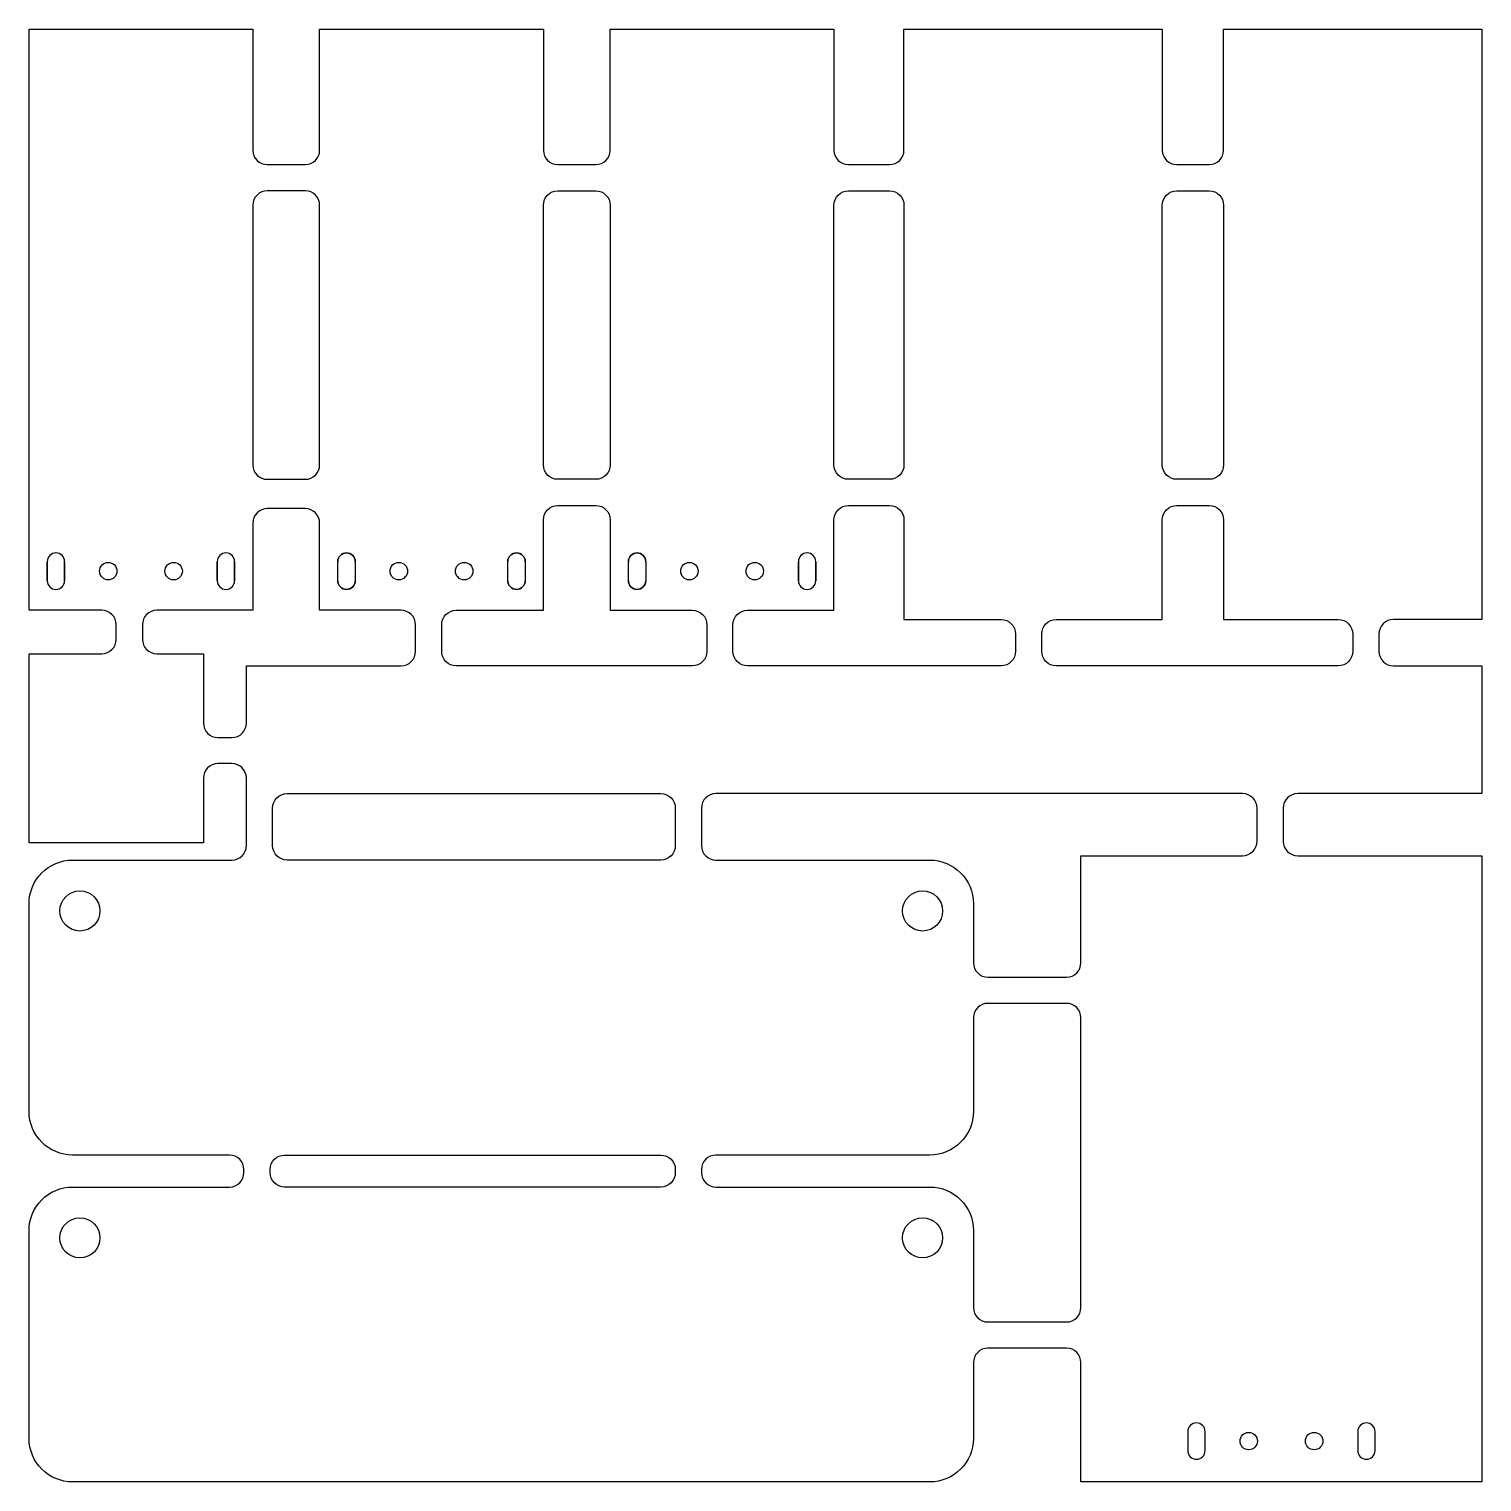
# Model space of a CAD drawing. Header units: millimetres. Extents: x 0 to 100, y 0 to 100.
import ezdxf

# ---------------------------------------------------------------- set-up
doc = ezdxf.new("R2010")
doc.units = ezdxf.units.MM
doc.layers.get('0').update_dxf_attribs({"linetype": 'CONTINUOUS'})

msp = doc.modelspace()

# ---------------------------------------------------------------- linework, layer by layer
for p, q in [((1.25, 62.03), (1.25, 63.34)), ((2.45, 63.34), (2.45, 62.03)), ((12.95, 62.03), (12.95, 63.34)), ((14.15, 63.34), (14.15, 62.03)), ((21.25, 62.03), (21.25, 63.34)), ((22.45, 63.34), (22.45, 62.03)), ((32.95, 62.03), (32.95, 63.34)), ((34.15, 63.34), (34.15, 62.03)), ((41.25, 62.03), (41.25, 63.34)), ((42.45, 63.34), (42.45, 62.03)), ((52.95, 62.03), (52.95, 63.34)), ((54.15, 63.34), (54.15, 62.03))]:
    msp.add_line(p, q)
for points in [[(40, 100), (55.4, 100), (55.4, 91.67, 0.41421), (56.4, 90.67), (59.22, 90.67, 0.41421), (60.22, 91.67), (60.22, 100), (78, 100), (78, 91.67, 0.41421), (79, 90.67), (81.22, 90.67, 0.41421), (82.22, 91.67), (82.22, 100), (100, 100), (100, 59.36), (93.91, 59.36, 0.41421), (92.91, 58.36), (92.91, 57.17, 0.41421), (93.91, 56.17), (100, 56.17), (100, 47.38), (87.32, 47.38, 0.41421), (86.32, 46.38), (86.32, 44.1, 0.41421), (87.32, 43.1), (100, 43.1), (100, 0), (72.4, 0), (72.4, 8.21, 0.41421), (71.4, 9.21), (66, 9.21, 0.41421), (65, 8.21), (65, 3, -0.41421), (62, 0), (3, 0, -0.41421), (0, 3), (0, 17.3, -0.41421), (3, 20.3), (13.79, 20.3, 0.41421), (14.79, 21.3), (14.79, 21.5, 0.41421), (13.79, 22.5), (3, 22.5, -0.41421), (0, 25.5), (0, 39.8, -0.41421), (3, 42.8), (13.96, 42.8, 0.41421), (14.96, 43.8), (14.96, 47.38), (14.96, 48.44, 0.41421), (13.96, 49.44), (13, 49.44, 0.41421), (12, 48.44), (12, 44), (0, 44), (0, 57), (5, 57, 0.41421), (6, 58), (6, 59, 0.41421), (5, 60), (0, 60), (0, 100), (15.4, 100), (15.4, 91.67, 0.41421), (16.4, 90.67), (19, 90.67, 0.41421), (20, 91.67), (20, 100), (35.4, 100), (35.4, 91.67, 0.41421), (36.4, 90.67), (39, 90.67, 0.41421), (40, 91.67)], [(16.4, 69.01), (19, 69.01, 0.41421), (20, 70.01), (20, 87.87, 0.41421), (19, 88.87), (16.4, 88.87, 0.41421), (15.4, 87.87), (15.4, 70.01, 0.41421)], [(36.4, 88.87), (39, 88.87, -0.41421), (40, 87.87), (40, 70.01, -0.41421), (39, 69.01), (36.4, 69.01, -0.41421), (35.4, 70.01), (35.4, 87.87, -0.41421)], [(56.4, 88.87), (59.22, 88.87, -0.41421), (60.22, 87.87), (60.22, 70.01, -0.41421), (59.22, 69.01), (56.4, 69.01, -0.41421), (55.4, 70.01), (55.4, 87.87, -0.41421)], [(79, 88.87), (81.22, 88.87, -0.41421), (82.22, 87.87), (82.22, 70.01, -0.41421), (81.22, 69.01), (79, 69.01, -0.41421), (78, 70.01), (78, 87.87, -0.41421)], [(28.4, 57.17), (28.4, 59, -0.41421), (29.4, 60), (35.4, 60), (35.4, 66.21, -0.41421), (36.4, 67.21), (39, 67.21, -0.41421), (40, 66.21), (40, 60), (45.65, 60, -0.41421), (46.65, 59), (46.65, 57.17, -0.41421), (45.65, 56.17), (29.4, 56.17, -0.41421)], [(48.45, 57.17), (48.45, 59, -0.41421), (49.45, 60), (55.4, 60), (55.4, 66.21, -0.41421), (56.4, 67.21), (59.22, 67.21, -0.41421), (60.22, 66.21), (60.22, 59.36), (66.9, 59.36, -0.41421), (67.9, 58.36), (67.9, 57.17, -0.41421), (66.9, 56.17), (49.45, 56.17, -0.41421)], [(69.7, 57.17), (69.7, 58.36, -0.41421), (70.7, 59.36), (78, 59.36), (78, 66.21, -0.41421), (79, 67.21), (81.22, 67.21, -0.41421), (82.22, 66.21), (82.22, 59.36), (90.11, 59.36, -0.41421), (91.11, 58.36), (91.11, 57.17, -0.41421), (90.11, 56.17), (70.7, 56.17, -0.41421)], [(7.8, 59), (7.8, 58, 0.41421), (8.8, 57), (12, 57), (12, 52.24, 0.41421), (13, 51.24), (13.96, 51.24, 0.41421), (14.96, 52.24), (14.96, 56.17), (25.6, 56.17, 0.41421), (26.6, 57.17), (26.6, 59, 0.41421), (25.6, 60), (20, 60), (20, 65.99, 0.41421), (19, 66.99), (16.4, 66.99, 0.41421), (15.4, 65.99), (15.4, 60), (8.8, 60, 0.41421)], [(2.45, 62.03), (2.45, 63.34, 1), (1.25, 63.34), (1.25, 62.03, 1)], [(14.15, 62.03), (14.15, 63.34, 1), (12.95, 63.34), (12.95, 62.03, 1)], [(22.45, 62.03, -1), (21.25, 62.03), (21.25, 63.34, -1), (22.45, 63.34)], [(32.95, 63.34, -1), (34.15, 63.34), (34.15, 62.03, -1), (32.95, 62.03)], [(42.45, 62.03, -1), (41.25, 62.03), (41.25, 63.34, -1), (42.45, 63.34)], [(52.95, 63.34), (52.95, 62.03, 1), (54.15, 62.03), (54.15, 63.34, 1)], [(16.76, 43.8), (16.76, 46.38, -0.41421), (17.76, 47.38), (43.48, 47.38, -0.41421), (44.48, 46.38), (44.48, 43.8, -0.41421), (43.48, 42.8), (17.76, 42.8, -0.41421)], [(62, 42.8, -0.41421), (65, 39.8), (65, 35.74, 0.41421), (66, 34.74), (71.4, 34.74, 0.41421), (72.4, 35.74), (72.4, 43.1), (83.52, 43.1, 0.41421), (84.52, 44.1), (84.52, 46.38, 0.41421), (83.52, 47.38), (47.28, 47.38, 0.41421), (46.28, 46.38), (46.28, 43.8, 0.41421), (47.28, 42.8)], [(62, 20.3, -0.41421), (65, 17.3), (65, 12.01, 0.41421), (66, 11.01), (71.4, 11.01, 0.41421), (72.4, 12.01), (72.4, 31.94, 0.41421), (71.4, 32.94), (66, 32.94, 0.41421), (65, 31.94), (65, 25.5, -0.41421), (62, 22.5), (47.28, 22.5, 0.41421), (46.28, 21.5), (46.28, 21.3, 0.41421), (47.28, 20.3)], [(16.59, 21.3), (16.59, 21.5, -0.41421), (17.59, 22.5), (43.48, 22.5, -0.41421), (44.48, 21.5), (44.48, 21.3, -0.41421), (43.48, 20.3), (17.59, 20.3, -0.41421)], [(80.95, 2.16), (80.95, 3.46, 1), (79.75, 3.46), (79.75, 2.16, 1)], [(91.45, 3.46), (91.45, 2.16, 1), (92.65, 2.16), (92.65, 3.46, 1)]]:
    msp.add_lwpolyline(points, format="xyb", close=True)
for centre, radius in [((5.45, 62.69), 0.6), ((9.95, 62.69), 0.6), ((25.45, 62.69), 0.6), ((29.95, 62.69), 0.6), ((45.45, 62.69), 0.6), ((49.95, 62.69), 0.6), ((3.5, 39.3), 1.38), ((61.5, 39.3), 1.38), ((3.5, 16.8), 1.38), ((61.5, 16.8), 1.38), ((83.95, 2.81), 0.6), ((88.45, 2.81), 0.6)]:
    msp.add_circle(centre, radius)
for centre, start, end in [((1.85, 63.34), 0, 180), ((13.55, 63.34), 0, 180), ((21.85, 63.34), 0, 180), ((33.55, 63.34), 0, 180), ((41.85, 63.34), 0, 180), ((53.55, 63.34), 0, 180), ((1.85, 62.03), -180, 0), ((13.55, 62.03), -180, 0), ((21.85, 62.03), -180, 0), ((33.55, 62.03), -180, 0), ((41.85, 62.03), -180, 0), ((53.55, 62.03), -180, 0)]:
    msp.add_arc(centre, 0.6, start, end)

doc.saveas('drawing.dxf')
